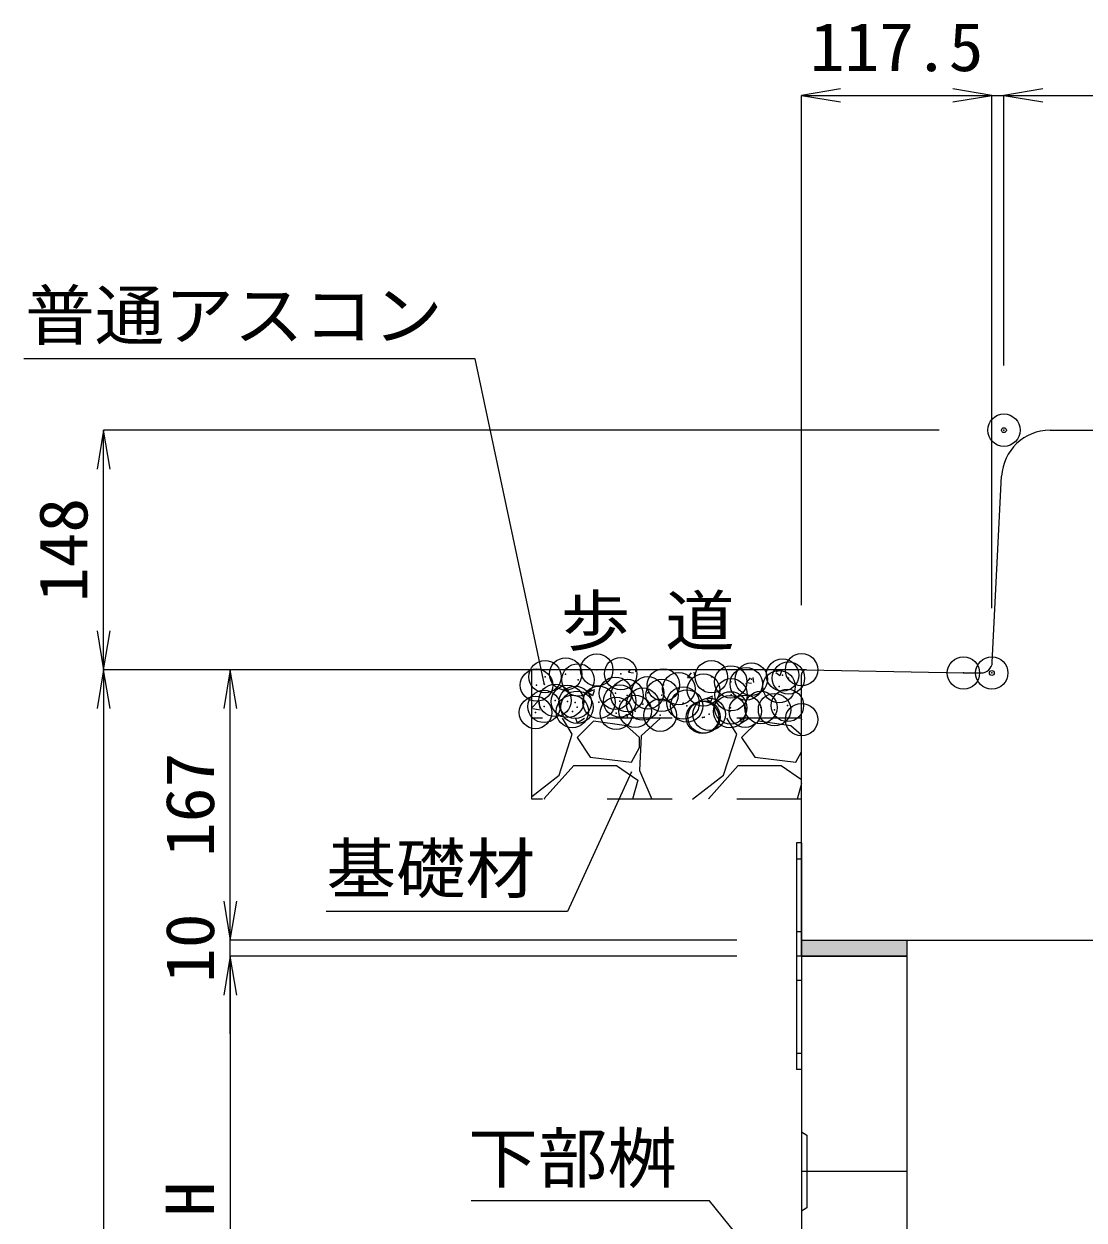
# Model space of a CAD drawing. Units: millimetres at full size. Extents: x 171976 to 209231, y 872007 to 885239.
# Drawn here: x 173631 to 174286, y 875709 to 876448 of the extents above; entities that cross this region are included whole.
import ezdxf
from ezdxf.enums import TextEntityAlignment as Align

# ---------------------------------------------------------------- set-up
doc = ezdxf.new("R2010")
doc.units = ezdxf.units.MM
doc.header["$LTSCALE"] = 40
doc.header["$PDMODE"] = 32
doc.header["$PDSIZE"] = 20
doc.linetypes.add('USER1', pattern=[2, 1, -1])
doc.linetypes.add('USER3', pattern=[1.35, 0.75, -0.6])
for name, color, linetype, lineweight in [('0_2', 7, 'Continuous', 20), ('ジョイント', 7, 'Continuous', 9), ('ハッチング', 7, 'Continuous', 5), ('モルタル', 7, 'Continuous', 9), ('作業エリア', 11, 'Continuous', 13), ('基礎', 7, 'Continuous', 13), ('寸法線', 7, 'Continuous', 13), ('本体', 2, 'Continuous', 13), ('補助線', 8, 'Continuous', 5)]:
    doc.layers.add(name, color=color, linetype=linetype, lineweight=lineweight)
doc.styles.add('ＭＳ 明朝', font='')
doc.styles.get('ＭＳ 明朝').set_extended_font_data('MS Mincho')

# ---------------------------------------------------------------- blocks, each defined once
blk = doc.blocks.new('open_arrow')
at = {"color": 0, "linetype": 'Continuous', "lineweight": -2}
blk.add_lwpolyline([(7.5, 1.25), (0, 0), (7.5, -1.25)], dxfattribs=at)

msp = doc.modelspace()

# ---------------------------------------------------------------- hatches: boundary and pattern name
at = {"layer": 'モルタル'}
msp.add_hatch(color=256, dxfattribs=at).paths.add_polyline_path([(174176.32, 875872.29), (174176.32, 875882.29), (174111.32, 875882.29), (174111.32, 875872.29)])

# ---------------------------------------------------------------- linework, layer by layer
at = {"layer": '0_2', "lineweight": 13}
msp.add_line((174114.38, 876049.22), (174111.32, 876049.29), dxfattribs=at)
at = {"layer": 'ジョイント'}
for p, q in [((174111.32, 875942.29), (174108.12, 875942.29)), ((174108.12, 875942.29), (174108.12, 875802.29)), ((174111.32, 875942.29), (174111.32, 875802.29)), ((174111.32, 875802.29), (174108.12, 875802.29))]:
    msp.add_line(p, q, dxfattribs=at)
at = {"layer": 'ジョイント', "linetype": 'USER3', "lineweight": 5}
for p, q in [((174111.32, 875932.29), (174108.12, 875932.29)), ((174111.32, 875887.29), (174108.12, 875887.29)), ((174111.32, 875857.29), (174108.12, 875857.29)), ((174111.32, 875812.29), (174108.12, 875812.29))]:
    msp.add_line(p, q, dxfattribs=at)
at = {"layer": 'ハッチング'}
for p, q in [((174004.39, 876047.74), (174005.69, 876049.29)), ((174004.39, 876047.72), (174007.43, 876047.46)), ((174009.06, 876047.76), (174008.78, 876049.29)), ((174040.83, 876044.55), (174043.28, 876047.47)), ((174040.83, 876044.54), (174043.86, 876044.27)), ((174045.5, 876044.57), (174044.91, 876047.75)), ((174077.27, 876041.36), (174079.72, 876044.28)), ((174081.93, 876041.38), (174081.34, 876044.57)), ((174095.43, 876047.49), (174097.96, 876045.79)), ((174095.73, 876048.14), (174098.7, 876049.29)), ((174098.03, 876045.76), (174099.06, 876048.83)), ((173980.04, 876035.83), (173983.59, 876037.19)), ((174077.27, 876041.35), (174080.3, 876041.08)), ((173944.95, 876025.99), (173948.91, 876030.12)), ((173949.9, 876025.34), (173949.34, 876030.17)), ((173979.74, 876035.18), (173982.27, 876033.47)), ((173982.34, 876033.45), (173983.37, 876036.52)), ((174052.75, 876031.11), (174055.28, 876029.41)), ((174053.04, 876031.76), (174056.6, 876033.12)), ((174055.35, 876029.38), (174056.38, 876032.45)), ((173945.27, 876025.31), (173949.79, 876024.61)), ((173969.64, 876009.48), (173963.65, 876019.29)), ((173971.61, 876019.29), (173972.69, 876016.59)), ((173972.69, 876016.59), (173977.19, 876019.29)), ((173982.85, 876017.6), (173972.69, 876007.44)), ((174003.17, 876014.56), (173982.85, 876017.6)), ((174000.8, 876019.29), (174003.12, 876021.71)), ((174003.85, 876019.29), (174003.56, 876021.76)), ((174024.17, 876019.29), (174012.32, 876008.46)), ((174071.24, 876009.48), (174065.25, 876019.29)), ((174073.21, 876019.29), (174074.29, 876016.59)), ((174074.29, 876016.59), (174078.79, 876019.29)), ((174084.45, 876017.6), (174074.29, 876007.44)), ((174104.77, 876014.56), (174084.45, 876017.6)), ((173961.52, 875984.08), (173969.64, 876009.48)), ((173972.69, 876007.44), (173980.82, 875995.25)), ((174011.3, 876007.44), (174003.17, 876014.56)), ((174012.32, 876008.46), (174011.3, 875987.12)), ((174011.3, 876001.35), (174011.3, 876007.44)), ((174063.12, 875984.08), (174071.24, 876009.48)), ((174074.29, 876007.44), (174082.42, 875995.25)), ((174111.32, 876008.83), (174104.77, 876014.56)), ((174006.22, 875992.2), (174011.3, 876001.35)), ((173980.82, 875995.25), (174006.22, 875992.2)), ((174082.42, 875995.25), (174107.82, 875992.2)), ((174107.82, 875992.2), (174111.32, 875998.5)), ((173952.37, 875969.85), (173970.66, 875990.17)), ((173970.66, 875990.17), (173997.08, 875990.17)), ((173997.08, 875990.17), (174010.28, 875981.03)), ((174011.3, 875987.12), (174018.81, 875969.29)), ((174053.97, 875969.85), (174072.26, 875990.17)), ((174072.26, 875990.17), (174098.68, 875990.17)), ((174098.68, 875990.17), (174111.32, 875981.42)), ((173944.71, 875971.09), (173961.52, 875984.08)), ((174010.28, 875981.03), (174006.93, 875969.29)), ((174043.98, 875969.29), (174063.12, 875984.08)), ((174111.32, 875979.04), (174108.53, 875969.29)), ((173952.7, 875969.29), (173952.37, 875969.85)), ((174054.3, 875969.29), (174053.97, 875969.85))]:
    msp.add_line(p, q, dxfattribs=at)
for p in [(173984.84, 876049.18), (173952.88, 876044.97), (173965.6, 876046.65), (173973.25, 876043.04), (173999.64, 876046.85), (174055.62, 876044.96), (174067.6, 876041.8), (174080.32, 876043.47), (174099.56, 876046.01), (174103.23, 876044.16), (173947.59, 876039.79), (173996.37, 876034.79), (174016.28, 876035.04), (174026, 876039.88), (174035.52, 876037.58), (174050.76, 876036.77), (174077.15, 876040.58), (174097.42, 876038.89), (173959.03, 876030.34), (173966.75, 876029.71), (173971.48, 876029.15), (173986.15, 876029.19), (173999.02, 876029.94), (174003.56, 876033.37), (174013.26, 876028.05), (174025.1, 876033.52), (174038.17, 876028.72), (174040.38, 876026.9), (174067.8, 876033.81), (174102.61, 876027.25), (173946.98, 876022.88), (173952.24, 876026.61), (173969.74, 876023.51), (173972.64, 876026.13), (173996.86, 876022.37), (174008.55, 876023.64), (174023.98, 876021.22), (174050.14, 876019.86), (174051.09, 876020.08), (174054.24, 876021.76), (174066.95, 876023.44), (174067.5, 876025.75), (174076.53, 876023.67), (174086.19, 876025.97), (174094.62, 876024.61)]:
    msp.add_point(p, dxfattribs=at)
at = {"layer": 'モルタル'}
msp.add_lwpolyline([(174111.32, 875882.29), (174176.32, 875882.29), (174176.32, 875872.29), (174111.32, 875872.29)], close=True, dxfattribs=at)
at = {"layer": '作業エリア'}
for p in [(174236.32, 876197.29), (174111.32, 876049.29), (174211.32, 876047.29), (174228.82, 876047.29), (174111.32, 876018.48)]:
    msp.add_point(p, dxfattribs=at)
at = {"layer": '基礎'}
msp.add_line((174111.32, 876049.29), (173771.32, 876049.29), dxfattribs=at)
at = {"layer": '基礎', "linetype": 'USER1', "lineweight": 5}
for p, q in [((174111.32, 876019.29), (173944.71, 876019.29)), ((174111.32, 875969.29), (173944.71, 875969.29))]:
    msp.add_line(p, q, dxfattribs=at)
at = {"layer": '寸法線'}
for p, q in [((174111.32, 876404.11), (174228.82, 876404.11)), ((174111.32, 876089.28), (174111.32, 876404.11)), ((174180.82, 876404.11), (174284.32, 876404.11)), ((174228.82, 876087.28), (174228.82, 876404.11)), ((174228.82, 876087.28), (174228.82, 876404.11)), ((174236.32, 876237.28), (174236.32, 876404.11)), ((174236.32, 876404.11), (174416.32, 876404.11)), ((174236.32, 876237.28), (174236.32, 876404.11)), ((173680.23, 876049.29), (173680.23, 876197.28)), ((174196.32, 876197.28), (173680.23, 876197.28)), ((173680.23, 876049.29), (173680.23, 875322.29)), ((174071.32, 876049.29), (173680.23, 876049.29)), ((174071.32, 876049.29), (173680.23, 876049.29)), ((173758.45, 875882.29), (173758.45, 876049.29)), ((174071.32, 876049.29), (173758.45, 876049.29)), ((173758.45, 875824.29), (173758.45, 875930.29)), ((174071.32, 875882.29), (173758.45, 875882.29)), ((174071.32, 875882.29), (173758.45, 875882.29)), ((173758.45, 875872.29), (173758.45, 875572.29)), ((174071.32, 875872.29), (173758.45, 875872.29)), ((174071.32, 875872.29), (173758.45, 875872.29))]:
    msp.add_line(p, q, dxfattribs=at)
for points in [[(173952.46, 876039.95), (173909.67, 876241.43), (173630.99, 876241.43)], [(174006.36, 875986.32), (173966.84, 875899.98), (173817.59, 875899.98)], [(174118.41, 875641.83), (174054.4, 875721.27), (173907.2, 875721.27)]]:
    msp.add_lwpolyline(points, dxfattribs=at)
at = {"layer": '本体'}
for p, q in [((174264.85, 876197.29), (174387.78, 876197.29)), ((174229.15, 876053.94), (174234.89, 876168.78)), ((174111.32, 875882.29), (174111.32, 876046.22)), ((174114.38, 876049.22), (174211.32, 876047.29)), ((174211.32, 876047.29), (174222.16, 876047.29)), ((174111.32, 875882.29), (174541.32, 875882.29)), ((174111.32, 875872.29), (174111.32, 875322.29)), ((174111.32, 875872.29), (174176.32, 875872.29)), ((174176.32, 875872.29), (174176.32, 875642.81))]:
    msp.add_line(p, q, dxfattribs=at)
at = {"layer": '本体', "lineweight": 9}
for p, q in [((174111.32, 875763.79), (174114.52, 875761.79)), ((174114.52, 875761.79), (174114.52, 875716.79)), ((174114.52, 875716.79), (174111.32, 875714.79))]:
    msp.add_line(p, q, dxfattribs=at)
at = {"layer": '本体'}
for centre, radius, start, end in [((174264.85, 876167.29), 30, 90, 177.13759), ((174222.16, 876054.29), 7, 270, 357.13759), ((174114.32, 876046.22), 3, 88.85424, 180)]:
    msp.add_arc(centre, radius, start, end, dxfattribs=at)
at = {"layer": '補助線', "lineweight": 13}
for p, q in [((173944.71, 875969.29), (173944.71, 876049.29)), ((174111.32, 875872.29), (174108.12, 875872.29)), ((174176.32, 875739.29), (174111.32, 875739.29))]:
    msp.add_line(p, q, dxfattribs=at)
at = {"layer": '補助線', "lineweight": 9}
for centre in [(174236.32, 876197.28), (174228.82, 876047.28)]:
    msp.add_circle(centre, 1.5, dxfattribs=at)

# ---------------------------------------------------------------- block references
at = {"layer": '寸法線', "xscale": 3.2, "yscale": 3.2}
for p in [(174111.32, 876404.11), (174236.32, 876404.11), (174236.32, 876404.11)]:
    msp.add_blockref('open_arrow', p, dxfattribs=at)
at = {"layer": '寸法線'}
for p, xscale, yscale, rotation in [((174228.82, 876404.11), 3.2, 3.2, 180), ((174228.82, 876404.11), 3.2, 3.2, 180), ((173680.23, 876197.28), 3.2, 3.2, 270), ((173680.23, 876049.29), 3.2, 3.2, 90), ((173680.23, 876049.29), 3.2, 3.2, 270), ((173758.45, 876049.29), 3.2, 3.2, 270), ((173952.46, 876039.95), 0.16, 0.16, 102), ((174006.36, 875986.32), 0.133, 0.133, 245.4), ((173758.45, 875882.29), 3.2, 3.2, 90), ((173758.45, 875882.29), 3.2, 3.2, 90), ((173758.45, 875872.29), 3.2, 3.2, 270), ((173758.45, 875872.29), 3.2, 3.2, 270)]:
    msp.add_blockref('open_arrow', p, dxfattribs=dict(at, xscale=xscale, yscale=yscale, rotation=rotation))

# ---------------------------------------------------------------- texts
at = {"layer": '0_2', "style": 'ＭＳ 明朝', "width": 1.05}
msp.add_text('歩 道', height=30.02, dxfattribs=at).set_placement((173962.6, 876055.51), align=Align.BOTTOM_LEFT)
at = {"layer": '寸法線', "style": 'ＭＳ 明朝', "width": 1.05}
msp.add_text('117.5', height=30.02, dxfattribs=at).set_placement((174170.07, 876434.11), align=Align.MIDDLE_CENTER)
for s, p in [('普通アスコン', (173889.67, 876283.26)), ('基礎材', (173946.84, 875941.47)), ('下部桝', (174034.4, 875762.58))]:
    msp.add_text(s, height=30.02, dxfattribs=at).set_placement(p, align=Align.TOP_RIGHT)
for s, p in [('148', (173655.23, 876123.28)), ('167', (173733.45, 875965.79)), ('10', (173733.45, 875877.29)), ('H', (173733.45, 875722.29))]:
    msp.add_text(s, height=30.02, rotation=90, dxfattribs=at).set_placement(p, align=Align.MIDDLE_CENTER)

doc.saveas('drawing.dxf')
